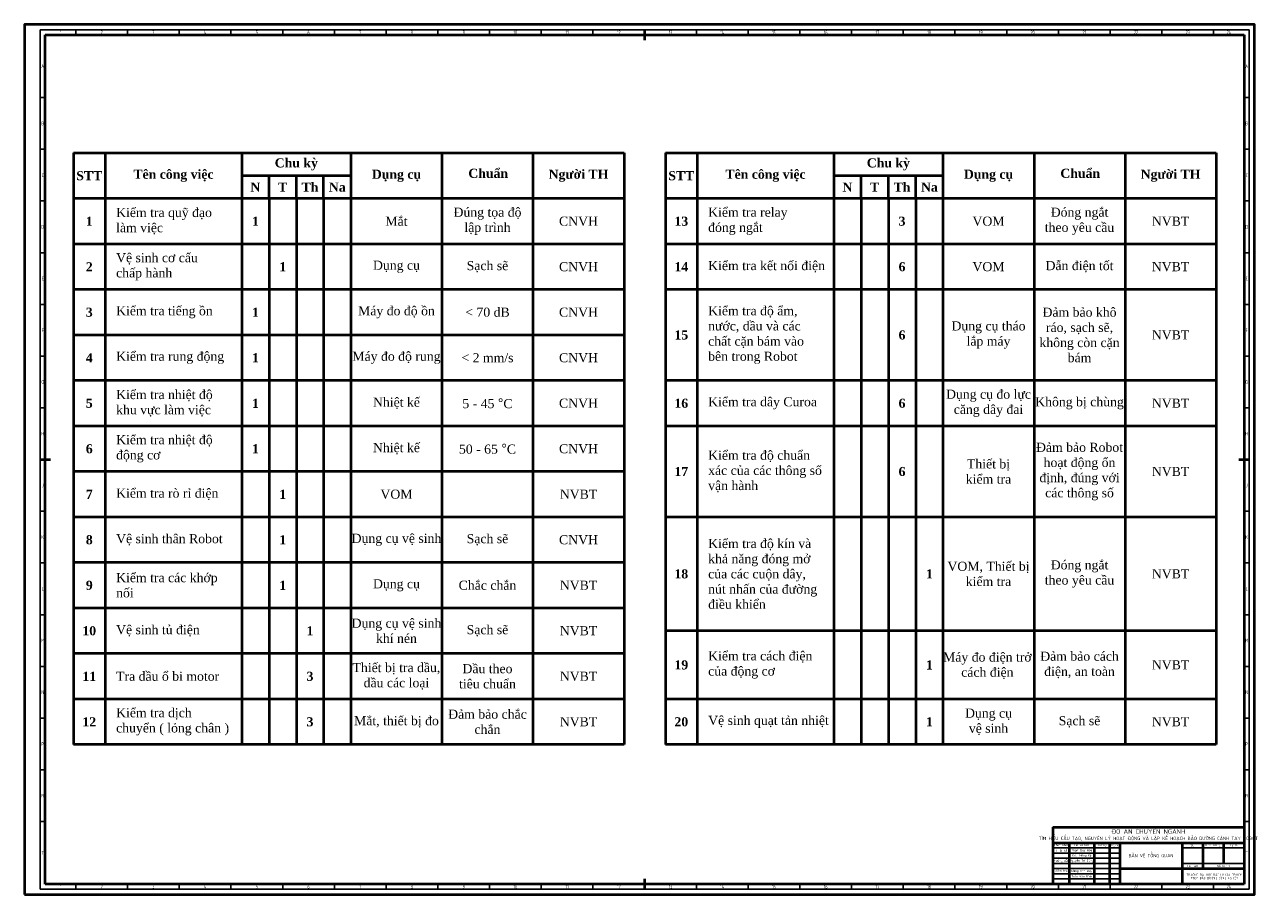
# Model space of a CAD drawing. Header units: millimetres. Extents: x -419 to 9215, y 1224 to 3301.
# Drawn here: x 8026 to 9215, y 1224 to 2065 of the extents above; entities that cross this region are included whole.
import ezdxf

# ---------------------------------------------------------------- set-up
doc = ezdxf.new("R2010")
doc.units = ezdxf.units.MM
for name, color, linetype, lineweight in [('0.7mm', 7, 'Continuous', 70), ('Chu', 241, 'Continuous', 35), ('d', 7, 'Continuous', 35), ('Net 0.35', 20, 'Continuous', 35), ('Net 0.7', 7, 'Continuous', 70)]:
    doc.layers.add(name, color=color, linetype=linetype, lineweight=lineweight)
doc.styles.add('SLDTEXTSTYLE1', font='TXT', dxfattribs={"width": 0.7})
doc.styles.get("Standard").update_dxf_attribs({"font": 'arial.ttf'})

msp = doc.modelspace()

# ---------------------------------------------------------------- linework, layer by layer
at = {"layer": '0.7mm'}
for p, q in [((8073.4, 1941.1), (8073.4, 1369.1)), ((8073.4, 1941.1), (8073.4, 1897.1)), ((8073.4, 1941.1), (8553, 1941.1)), ((8104.2, 1941.1), (8104.2, 1369.1)), ((8236.2, 1941.1), (8236.2, 1369.1)), ((8341.8, 1941.1), (8341.8, 1369.1)), ((8341.8, 1941.1), (8429.8, 1941.1)), ((8429.8, 1941.1), (8429.8, 1369.1)), ((8429.8, 1941.1), (8517.8, 1941.1)), ((8517.8, 1941.1), (8517.8, 1369.1)), ((8517.8, 1941.1), (8605.8, 1941.1)), ((8605.8, 1941.1), (8605.8, 1369.1)), ((8645.8, 1941.1), (8645.8, 1369.1)), ((8645.8, 1941.1), (8645.8, 1897.1)), ((8645.8, 1941.1), (9125.4, 1941.1)), ((8676.6, 1941.1), (8676.6, 1369.1)), ((8808.6, 1941.1), (8808.6, 1369.1)), ((8914.2, 1941.1), (8914.2, 1369.1)), ((8914.2, 1941.1), (9002.2, 1941.1)), ((9002.2, 1941.1), (9002.2, 1369.1)), ((9002.2, 1941.1), (9090.2, 1941.1)), ((9090.2, 1941.1), (9090.2, 1369.1)), ((9090.2, 1941.1), (9178.2, 1941.1)), ((9178.2, 1941.1), (9178.2, 1369.1)), ((8341.8, 1919.1), (8236.2, 1919.1)), ((8262.6, 1897.1), (8262.6, 1919.1)), ((8289, 1897.1), (8289, 1919.1)), ((8315.4, 1897.1), (8315.4, 1919.1)), ((8914.2, 1919.1), (8808.6, 1919.1)), ((8835, 1897.1), (8835, 1919.1)), ((8861.4, 1897.1), (8861.4, 1919.1)), ((8887.8, 1897.1), (8887.8, 1919.1)), ((8605.8, 1897.1), (8073.4, 1897.1)), ((8262.6, 1897.1), (8262.6, 1369.1)), ((8289, 1897.1), (8289, 1369.1)), ((8315.4, 1897.1), (8315.4, 1369.1)), ((9178.2, 1897.1), (8645.8, 1897.1)), ((8835, 1897.1), (8835, 1369.1)), ((8861.4, 1897.1), (8861.4, 1369.1)), ((8887.8, 1897.1), (8887.8, 1369.1)), ((8605.8, 1853.1), (8073.4, 1853.1)), ((9178.2, 1853.1), (8645.8, 1853.1)), ((8605.8, 1809.1), (8073.4, 1809.1)), ((9178.2, 1809.1), (8645.8, 1809.1)), ((8605.8, 1765.1), (8073.4, 1765.1)), ((8605.8, 1721.1), (8073.4, 1721.1)), ((9178.2, 1721.1), (8645.8, 1721.1)), ((8605.8, 1677.1), (8073.4, 1677.1)), ((9178.2, 1677.1), (8645.8, 1677.1)), ((8605.8, 1633.1), (8073.4, 1633.1)), ((8605.8, 1589.1), (8073.4, 1589.1)), ((9178.2, 1589.1), (8645.8, 1589.1)), ((8605.8, 1545.1), (8073.4, 1545.1)), ((8605.8, 1501.1), (8073.4, 1501.1)), ((9178.2, 1479.1), (8645.8, 1479.1)), ((8605.8, 1457.1), (8073.4, 1457.1)), ((8605.8, 1413.1), (8073.4, 1413.1)), ((9178.2, 1413.1), (8645.8, 1413.1)), ((8605.8, 1369.1), (8073.4, 1369.1)), ((9178.2, 1369.1), (8645.8, 1369.1)), ((9020.3, 1289.2), (9205.3, 1289.2))]:
    msp.add_line(p, q, dxfattribs=at)
at = {"layer": 'd'}
msp.add_line((9205.3, 1234.2), (9205.3, 1346.2), dxfattribs=at)
at = {"layer": 'Net 0.35', "linetype": 'Continuous', "lineweight": 35}
for p, q in [((8041.3, 1229.2), (8041.3, 2060.2)), ((8041.3, 2060.2), (9210.3, 2060.2)), ((8075.8, 2060.2), (8075.8, 2055.2)), ((8125.8, 2060.2), (8125.8, 2055.2)), ((8175.8, 2060.2), (8175.8, 2055.2)), ((8225.8, 2060.2), (8225.8, 2055.2)), ((8275.8, 2060.2), (8275.8, 2055.2)), ((8325.8, 2060.2), (8325.8, 2055.2)), ((8375.8, 2060.2), (8375.8, 2055.2)), ((8425.8, 2060.2), (8425.8, 2055.2)), ((8475.8, 2060.2), (8475.8, 2055.2)), ((8525.8, 2060.2), (8525.8, 2055.2)), ((8575.8, 2060.2), (8575.8, 2055.2)), ((8675.8, 2060.2), (8675.8, 2055.2)), ((8725.8, 2060.2), (8725.8, 2055.2)), ((8775.8, 2060.2), (8775.8, 2055.2)), ((8825.8, 2060.2), (8825.8, 2055.2)), ((8875.8, 2060.2), (8875.8, 2055.2)), ((8925.8, 2060.2), (8925.8, 2055.2)), ((8975.8, 2060.2), (8975.8, 2055.2)), ((9025.8, 2060.2), (9025.8, 2055.2)), ((9075.8, 2060.2), (9075.8, 2055.2)), ((9125.8, 2060.2), (9125.8, 2055.2)), ((9175.8, 2060.2), (9175.8, 2055.2)), ((9210.3, 2060.2), (9210.3, 1229.2)), ((8046.3, 1994.7), (8041.3, 1994.7)), ((9210.3, 1994.7), (9205.3, 1994.7)), ((8046.3, 1944.7), (8041.3, 1944.7)), ((9210.3, 1944.7), (9205.3, 1944.7)), ((8046.3, 1894.7), (8041.3, 1894.7)), ((9210.3, 1894.7), (9205.3, 1894.7)), ((8046.3, 1844.7), (8041.3, 1844.7)), ((9210.3, 1844.7), (9205.3, 1844.7)), ((8046.3, 1794.7), (8041.3, 1794.7)), ((9210.3, 1794.7), (9205.3, 1794.7)), ((8046.3, 1744.7), (8041.3, 1744.7)), ((9210.3, 1744.7), (9205.3, 1744.7)), ((8046.3, 1694.7), (8041.3, 1694.7)), ((9210.3, 1694.7), (9205.3, 1694.7)), ((8046.3, 1594.7), (8041.3, 1594.7)), ((9210.3, 1594.7), (9205.3, 1594.7)), ((8046.3, 1544.7), (8041.3, 1544.7)), ((9210.3, 1544.7), (9205.3, 1544.7)), ((8046.3, 1494.7), (8041.3, 1494.7)), ((9210.3, 1494.7), (9205.3, 1494.7)), ((8046.3, 1444.7), (8041.3, 1444.7)), ((9210.3, 1444.7), (9205.3, 1444.7)), ((8046.3, 1394.7), (8041.3, 1394.7)), ((9210.3, 1394.7), (9205.3, 1394.7)), ((8046.3, 1344.7), (8041.3, 1344.7)), ((9210.3, 1344.7), (9205.3, 1344.7)), ((8046.3, 1294.7), (8041.3, 1294.7)), ((9210.3, 1294.7), (9205.3, 1294.7)), ((9210.3, 1229.2), (8041.3, 1229.2)), ((8075.8, 1234.2), (8075.8, 1229.2)), ((8125.8, 1234.2), (8125.8, 1229.2)), ((8175.8, 1234.2), (8175.8, 1229.2)), ((8225.8, 1234.2), (8225.8, 1229.2)), ((8275.8, 1234.2), (8275.8, 1229.2)), ((8325.8, 1234.2), (8325.8, 1229.2)), ((8375.8, 1234.2), (8375.8, 1229.2)), ((8425.8, 1234.2), (8425.8, 1229.2)), ((8475.8, 1234.2), (8475.8, 1229.2)), ((8525.8, 1234.2), (8525.8, 1229.2)), ((8575.8, 1234.2), (8575.8, 1229.2)), ((8675.8, 1234.2), (8675.8, 1229.2)), ((8725.8, 1234.2), (8725.8, 1229.2)), ((8775.8, 1234.2), (8775.8, 1229.2)), ((8825.8, 1234.2), (8825.8, 1229.2)), ((8875.8, 1234.2), (8875.8, 1229.2)), ((8925.8, 1234.2), (8925.8, 1229.2)), ((8975.8, 1234.2), (8975.8, 1229.2)), ((9025.8, 1234.2), (9025.8, 1229.2)), ((9075.8, 1234.2), (9075.8, 1229.2)), ((9125.8, 1234.2), (9125.8, 1229.2)), ((9175.8, 1234.2), (9175.8, 1229.2))]:
    msp.add_line(p, q, dxfattribs=at)
at = {"layer": 'Net 0.35'}
for p, q in [((9020.3, 1269.2), (9085.3, 1269.2)), ((9020.3, 1264.2), (9085.3, 1264.2)), ((9145.3, 1269.2), (9205.3, 1269.2)), ((9020.3, 1259.2), (9085.3, 1259.2)), ((9020.3, 1254.2), (9085.3, 1254.2)), ((9085.3, 1249.2), (9020.3, 1249.2)), ((9145.3, 1254.2), (9205.3, 1254.2)), ((9020.3, 1244.2), (9085.3, 1244.2)), ((9020.3, 1239.2), (9085.3, 1239.2))]:
    msp.add_line(p, q, dxfattribs=at)
at = {"layer": 'Net 0.7', "linetype": 'Continuous', "lineweight": 70}
for p, q in [((8625.8, 2050.2), (8625.8, 2060.2)), ((8046.3, 1234.2), (8046.3, 2055.2)), ((8046.3, 2055.2), (9205.3, 2055.2)), ((9205.3, 2055.2), (9205.3, 1234.2)), ((8041.3, 1644.7), (8051.3, 1644.7)), ((9200.3, 1644.7), (9210.3, 1644.7)), ((8625.8, 1229.2), (8625.8, 1239.2)), ((9205.3, 1234.2), (8046.3, 1234.2))]:
    msp.add_line(p, q, dxfattribs=at)
at = {"layer": 'Net 0.7'}
for p, q in [((9020.3, 1289.2), (9020.3, 1234.2)), ((9020.3, 1274.2), (9205.3, 1274.2)), ((9036.3, 1274.2), (9036.3, 1234.2)), ((9060.3, 1274.2), (9060.3, 1234.2)), ((9075.3, 1274.2), (9075.3, 1234.2)), ((9085.3, 1274.2), (9085.3, 1234.2)), ((9145.3, 1274.2), (9145.3, 1234.2)), ((9165.3, 1274.2), (9165.3, 1249.2)), ((9185.3, 1274.2), (9185.3, 1254.2)), ((9085.3, 1249.2), (9205.3, 1249.2))]:
    msp.add_line(p, q, dxfattribs=at)
msp.add_lwpolyline([(8026.3, 1224.2), (9215.3, 1224.2), (9215.3, 2065.2), (8026.3, 2065.2)], close=True, dxfattribs=at)

# ---------------------------------------------------------------- texts
at = {"layer": '0.7mm', "char_height": 8.8, "attachment_point": 5}
for s, insert in [('{\\fTimes New Roman|b1|i0|c0|p18;Chu kỳ}', (8289, 1930.1)), ('{\\fTimes New Roman|b1|i0|c0|p18;Chuẩn}', (8474.5, 1921.4)), ('{\\fTimes New Roman|b1|i0|c0|p18;Chu kỳ}', (8861.4, 1930.1)), ('{\\fTimes New Roman|b1|i0|c0|p18;Chuẩn}', (9046.9, 1921.4)), ('{\\fTimes New Roman|b1|i0|c0|p18;STT}', (8088.8, 1919.1)), ('{\\fTimes New Roman|b1|i0|c0|p18;Tên công việc}', (8170.2, 1919.1)), ('{\\fTimes New Roman|b1|i0|c0|p18;Dụng cụ}', (8385.8, 1919.1)), ('{\\fTimes New Roman|b1|i0|c0|p18;Người TH}', (8561.8, 1919.1)), ('{\\fTimes New Roman|b1|i0|c0|p18;STT}', (8661.2, 1919.1)), ('{\\fTimes New Roman|b1|i0|c0|p18;Tên công việc}', (8742.6, 1919.1)), ('{\\fTimes New Roman|b1|i0|c0|p18;Dụng cụ}', (8958.2, 1919.1)), ('{\\fTimes New Roman|b1|i0|c0|p18;Người TH}', (9134.2, 1919.1)), ('{\\fTimes New Roman|b1|i0|c0|p18;N}', (8249.4, 1908.1)), ('{\\fTimes New Roman|b1|i0|c0|p18;T}', (8275.8, 1908.1)), ('{\\fTimes New Roman|b1|i0|c0|p18;Th}', (8302.2, 1908.1)), ('{\\fTimes New Roman|b1|i0|c0|p18;Na}', (8328.6, 1908.1)), ('{\\fTimes New Roman|b1|i0|c0|p18;N}', (8821.8, 1908.1)), ('{\\fTimes New Roman|b1|i0|c0|p18;T}', (8848.2, 1908.1)), ('{\\fTimes New Roman|b1|i0|c0|p18;Th}', (8874.6, 1908.1)), ('{\\fTimes New Roman|b1|i0|c0|p18;Na}', (8901, 1908.1)), ('{\\fTimes New Roman|b1|i0|c0|p18;1}', (8088.8, 1875.1)), ('\\pxql;{\\fTimes New Roman|b0|i0|c0|p18;Kiểm tra quỹ đạo làm việc}', (8170.2, 1875.1)), ('{\\fTimes New Roman|b1|i0|c0|p18;1}', (8249.4, 1875.1)), ('{\\fTimes New Roman|b0|i0|c0|p18;Mắt}', (8385.8, 1875.1)), ('{\\fTimes New Roman|b0|i0|c0|p18;Đúng tọa độ\\Plập trình}', (8473.8, 1875.1)), ('{\\fTimes New Roman|b0|i0|c0|p18;CNVH}', (8561.8, 1875.1)), ('{\\fTimes New Roman|b1|i0|c0|p18;13}', (8661.2, 1875.1)), ('\\pxql;{\\fTimes New Roman|b0|i0|c0|p18;Kiểm tra relay \\Pđóng ngắt}', (8742.6, 1875.1)), ('{\\fTimes New Roman|b1|i0|c0|p18;3}', (8874.6, 1875.1)), ('{\\fTimes New Roman|b0|i0|c0|p18;VOM}', (8958.2, 1875.1)), ('{\\fTimes New Roman|b0|i0|c0|p18;Đóng ngắt\\Ptheo yêu cầu}', (9046.2, 1875.1)), ('{\\fTimes New Roman|b0|i0|c0|p18;NVBT}', (9134.2, 1875.1)), ('\\pxql;{\\fTimes New Roman|b0|i0|c0|p18;Vệ sinh cơ cấu \\Pchấp hành}', (8170.2, 1831.1)), ('{\\fTimes New Roman|b1|i0|c0|p18;2}', (8088.8, 1831.1)), ('{\\fTimes New Roman|b1|i0|c0|p18;1}', (8275.8, 1831.1)), ('{\\fTimes New Roman|b0|i0|c0|p18;Dụng cụ}', (8385.8, 1831.1)), ('{\\fTimes New Roman|b0|i0|c0|p18;Sạch sẽ}', (8473.8, 1831.1)), ('{\\fTimes New Roman|b0|i0|c0|p18;CNVH}', (8561.8, 1831.1)), ('{\\fTimes New Roman|b1|i0|c0|p18;14}', (8661.2, 1831.1)), ('\\pxql;{\\fTimes New Roman|b0|i0|c0|p18;Kiểm tra kết nối điện}', (8742.6, 1831.1)), ('{\\fTimes New Roman|b1|i0|c0|p18;6}', (8874.6, 1831.1)), ('{\\fTimes New Roman|b0|i0|c0|p18;VOM}', (8958.2, 1831.1)), ('{\\fTimes New Roman|b0|i0|c0|p18;Dẫn điện tốt}', (9046.2, 1831.1)), ('{\\fTimes New Roman|b0|i0|c0|p18;NVBT}', (9134.2, 1831.1)), ('{\\fTimes New Roman|b1|i0|c0|p18;3}', (8088.8, 1787.1)), ('\\pxql;{\\fTimes New Roman|b0|i0|c0|p18;Kiểm tra tiếng ồn}', (8170.2, 1787.1)), ('{\\fTimes New Roman|b1|i0|c0|p18;1}', (8249.4, 1787.1)), ('{\\fTimes New Roman|b0|i0|c0|p18;Máy đo độ ồn}', (8385.8, 1787.1)), ('{\\fTimes New Roman|b0|i0|c0|p18;< 70 dB}', (8473.8, 1787.1)), ('{\\fTimes New Roman|b0|i0|c0|p18;CNVH}', (8561.8, 1787.1)), ('\\pxql;{\\fTimes New Roman|b0|i0|c0|p18;Kiểm tra độ ẩm, nước, dầu và các chất cặn bám vào bên trong Robot}', (8742.6, 1765.1)), ('{\\fTimes New Roman|b0|i0|c0|p18;Đảm bảo khô\\Práo, sạch sẽ,\\Pkhông còn cặn\\Pbám}', (9046.2, 1765.1)), ('{\\fTimes New Roman|b0|i0|c0|p18;Dụng cụ tháo\\Plắp máy}', (8958.2, 1765.1)), ('{\\fTimes New Roman|b1|i0|c0|p18;15}', (8661.2, 1765.1)), ('{\\fTimes New Roman|b1|i0|c0|p18;6}', (8874.6, 1765.1)), ('{\\fTimes New Roman|b0|i0|c0|p18;NVBT}', (9134.2, 1765.1)), ('\\pxql;{\\fTimes New Roman|b0|i0|c0|p18;Kiểm tra rung động}', (8170.2, 1743.1)), ('{\\fTimes New Roman|b0|i0|c0|p18;Máy đo độ rung}', (8385.8, 1743.1)), ('{\\fTimes New Roman|b1|i0|c0|p18;4}', (8088.8, 1743.1)), ('{\\fTimes New Roman|b1|i0|c0|p18;1}', (8249.4, 1743.1)), ('{\\fTimes New Roman|b0|i0|c0|p18;< 2 mm/s}', (8473.8, 1743.1)), ('{\\fTimes New Roman|b0|i0|c0|p18;CNVH}', (8561.8, 1743.1)), ('\\pxql;{\\fTimes New Roman|b0|i0|c0|p18;Kiểm tra nhiệt độ\\Pkhu vực làm việc}', (8170.2, 1699.1)), ('{\\fTimes New Roman|b0|i0|c0|p18;Dụng cụ đo lực\\Pcăng dây đai}', (8958.2, 1699.1)), ('{\\fTimes New Roman|b1|i0|c0|p18;5}', (8088.8, 1699.1)), ('{\\fTimes New Roman|b1|i0|c0|p18;1}', (8249.4, 1699.1)), ('{\\fTimes New Roman|b0|i0|c0|p18;Nhiệt kế}', (8385.8, 1699.1)), ('{\\fTimes New Roman|b0|i0|c0|p18;5 - 45 \\fArial|b0|i0|c0|p34;\\H1.08333x;°\\fTimes New Roman|b0|i0|c0|p18;\\H0.92308x;C}', (8473.8, 1699.1)), ('{\\fTimes New Roman|b0|i0|c0|p18;CNVH}', (8561.8, 1699.1)), ('{\\fTimes New Roman|b1|i0|c0|p18;16}', (8661.2, 1699.1)), ('\\pxql;{\\fTimes New Roman|b0|i0|c0|p18;Kiểm tra dây Curoa}', (8742.6, 1699.1)), ('{\\fTimes New Roman|b1|i0|c0|p18;6}', (8874.6, 1699.1)), ('{\\fTimes New Roman|b0|i0|c0|p18;Không bị chùng}', (9046.2, 1699.1)), ('{\\fTimes New Roman|b0|i0|c0|p18;NVBT}', (9134.2, 1699.1)), ('\\pxql;{\\fTimes New Roman|b0|i0|c0|p18;Kiểm tra nhiệt độ\\Pđộng cơ}', (8170.2, 1655.1)), ('{\\fTimes New Roman|b1|i0|c0|p18;6}', (8088.8, 1655.1)), ('{\\fTimes New Roman|b1|i0|c0|p18;1}', (8249.4, 1655.1)), ('{\\fTimes New Roman|b0|i0|c0|p18;Nhiệt kế}', (8385.8, 1655.1)), ('{\\fTimes New Roman|b0|i0|c0|p18;50 - 65 \\fArial|b0|i0|c0|p34;\\H1.08333x;°\\fTimes New Roman|b0|i0|c0|p18;\\H0.92308x;C}', (8473.8, 1655.1)), ('{\\fTimes New Roman|b0|i0|c0|p18;CNVH}', (8561.8, 1655.1)), ('\\pxql;{\\fTimes New Roman|b0|i0|c0|p18;Kiểm tra độ chuẩn xác của các thông số vận hành}', (8742.6, 1633.1)), ('{\\fTimes New Roman|b0|i0|c0|p18;Đảm bảo Robot\\Phoạt động ổn\\Pđịnh, đúng với\\Pcác thông số}', (9046.2, 1633.1)), ('{\\fTimes New Roman|b0|i0|c0|p18;Thiết bị \\Pkiểm tra}', (8958.2, 1633.1)), ('{\\fTimes New Roman|b1|i0|c0|p18;17}', (8661.2, 1633.1)), ('{\\fTimes New Roman|b1|i0|c0|p18;6}', (8874.6, 1633.1)), ('{\\fTimes New Roman|b0|i0|c0|p18;NVBT}', (9134.2, 1633.1)), ('\\pxql;{\\fTimes New Roman|b0|i0|c0|p18;Kiểm tra rò rỉ điện}', (8170.2, 1611.1)), ('{\\fTimes New Roman|b1|i0|c0|p18;7}', (8088.8, 1611.1)), ('{\\fTimes New Roman|b1|i0|c0|p18;1}', (8275.8, 1611.1)), ('{\\fTimes New Roman|b0|i0|c0|p18;VOM}', (8385.8, 1611.1)), ('{\\fTimes New Roman|b0|i0|c0|p18;NVBT}', (8561.8, 1611.1)), ('{\\fTimes New Roman|b1|i0|c0|p18;8}', (8088.8, 1567.1)), ('\\pxql;{\\fTimes New Roman|b0|i0|c0|p18;Vệ sinh thân Robot}', (8170.2, 1567.1)), ('{\\fTimes New Roman|b1|i0|c0|p18;1}', (8275.8, 1567.1)), ('{\\fTimes New Roman|b0|i0|c0|p18;Dụng cụ vệ sinh}', (8385.8, 1567.1)), ('{\\fTimes New Roman|b0|i0|c0|p18;Sạch sẽ}', (8473.8, 1567.1)), ('{\\fTimes New Roman|b0|i0|c0|p18;CNVH}', (8561.8, 1567.1)), ('\\pxql;{\\fTimes New Roman|b0|i0|c0|p18;Kiểm tra độ kín và khả năng đóng mở của các cuộn dây, nút nhấn của đường điều khiển}', (8742.6, 1534.1)), ('{\\fTimes New Roman|b0|i0|c0|p18;VOM, Thiết bị \\Pkiểm tra}', (8958.2, 1534.1)), ('{\\fTimes New Roman|b0|i0|c0|p18;Đóng ngắt\\Ptheo yêu cầu}', (9046.2, 1534.1)), ('\\pxql;{\\fTimes New Roman|b0|i0|c0|p18;Kiểm tra các khớp nối}', (8170.2, 1523.1)), ('{\\fTimes New Roman|b1|i0|c0|p18;18}', (8661.2, 1534.1)), ('{\\fTimes New Roman|b1|i0|c0|p18;1}', (8901, 1534.1)), ('{\\fTimes New Roman|b0|i0|c0|p18;NVBT}', (9134.2, 1534.1)), ('{\\fTimes New Roman|b1|i0|c0|p18;9}', (8088.8, 1523.1)), ('{\\fTimes New Roman|b1|i0|c0|p18;1}', (8275.8, 1523.1)), ('{\\fTimes New Roman|b0|i0|c0|p18;Dụng cụ}', (8385.8, 1523.1)), ('{\\fTimes New Roman|b0|i0|c0|p18;Chắc chắn}', (8473.8, 1523.1)), ('{\\fTimes New Roman|b0|i0|c0|p18;NVBT}', (8561.8, 1523.1)), ('{\\fTimes New Roman|b0|i0|c0|p18;Dụng cụ vệ sinh\\Pkhí nén}', (8385.8, 1479.1)), ('{\\fTimes New Roman|b1|i0|c0|p18;10}', (8088.8, 1479.1)), ('\\pxql;{\\fTimes New Roman|b0|i0|c0|p18;Vệ sinh tủ điện}', (8170.2, 1479.1)), ('{\\fTimes New Roman|b1|i0|c0|p18;1}', (8302.2, 1479.1)), ('{\\fTimes New Roman|b0|i0|c0|p18;Sạch sẽ}', (8473.8, 1479.1)), ('{\\fTimes New Roman|b0|i0|c0|p18;NVBT}', (8561.8, 1479.1)), ('{\\fTimes New Roman|b1|i0|c0|p18;19}', (8661.2, 1446.1)), ('\\pxql;{\\fTimes New Roman|b0|i0|c0|p18;Kiểm tra cách điện của động cơ}', (8742.6, 1446.1)), ('{\\fTimes New Roman|b0|i0|c0|p18;Máy đo điện trở\\Pcách điện}', (8957.1, 1445.3)), ('{\\fTimes New Roman|b0|i0|c0|p18;Đảm bảo cách\\Pđiện, an toàn}', (9046.2, 1446.1)), ('{\\fTimes New Roman|b1|i0|c0|p18;11}', (8088.8, 1435.1)), ('\\pxql;{\\fTimes New Roman|b0|i0|c0|p18;Tra dầu ổ bi motor}', (8170.2, 1435.1)), ('{\\fTimes New Roman|b1|i0|c0|p18;3}', (8302.2, 1435.1)), ('{\\fTimes New Roman|b0|i0|c0|p18;Thiết bị tra dầu,\\Pdầu các loại}', (8385.8, 1435.1)), ('{\\fTimes New Roman|b0|i0|c0|p18;Dầu theo \\Ptiêu chuẩn}', (8473.8, 1435.1)), ('{\\fTimes New Roman|b0|i0|c0|p18;NVBT}', (8561.8, 1435.1)), ('{\\fTimes New Roman|b1|i0|c0|p18;1}', (8901, 1446.1)), ('{\\fTimes New Roman|b0|i0|c0|p18;NVBT}', (9134.2, 1446.1)), ('\\pxql;{\\fTimes New Roman|b0|i0|c0|p18;Kiểm tra dịch chuyển ( lỏng chân )}', (8170.2, 1391.1)), ('{\\fTimes New Roman|b0|i0|c0|p18;Đảm bảo chắc\\Pchắn}', (8473.8, 1391.1)), ('{\\fTimes New Roman|b0|i0|c0|p18;Dụng cụ \\Pvệ sinh}', (8958.2, 1391.1)), ('{\\fTimes New Roman|b1|i0|c0|p18;12}', (8088.8, 1391.1)), ('{\\fTimes New Roman|b1|i0|c0|p18;3}', (8302.2, 1391.1)), ('{\\fTimes New Roman|b0|i0|c0|p18;Mắt, thiết bị đo}', (8385.8, 1391.1)), ('{\\fTimes New Roman|b0|i0|c0|p18;NVBT}', (8561.8, 1391.1)), ('{\\fTimes New Roman|b1|i0|c0|p18;20}', (8661.2, 1391.1)), ('\\pxql;{\\fTimes New Roman|b0|i0|c0|p18;Vệ sinh quạt tản nhiệt}', (8742.6, 1391.1)), ('{\\fTimes New Roman|b1|i0|c0|p18;1}', (8901, 1391.1)), ('{\\fTimes New Roman|b0|i0|c0|p18;Sạch sẽ}', (9046.2, 1391.1)), ('{\\fTimes New Roman|b0|i0|c0|p18;NVBT}', (9134.2, 1391.1))]:
    msp.add_mtext_dynamic_manual_height_columns(s, width=110.885, gutter_width=17.6, heights=[0], dxfattribs=dict(at, insert=insert))
at = {"layer": 'Chu', "char_height": 3.5, "attachment_point": 5, "style": 'SLDTEXTSTYLE1'}
for s, insert in [('{\\fTCVN 7284|b0|i0|c0|p34;1}', (8061, 2057.7)), ('{\\fTCVN 7284|b0|i0|c0|p34;2}', (8100.8, 2057.7)), ('{\\fTCVN 7284|b0|i0|c0|p34;3}', (8150.8, 2057.7)), ('{\\fTCVN 7284|b0|i0|c0|p34;4}', (8200.8, 2057.7)), ('{\\fTCVN 7284|b0|i0|c0|p34;5}', (8250.8, 2057.7)), ('{\\fTCVN 7284|b0|i0|c0|p34;6}', (8300.8, 2057.7)), ('{\\fTCVN 7284|b0|i0|c0|p34;7}', (8350.8, 2057.7)), ('{\\fTCVN 7284|b0|i0|c0|p34;8}', (8400.8, 2057.7)), ('{\\fTCVN 7284|b0|i0|c0|p34;9}', (8450.8, 2057.7)), ('{\\fTCVN 7284|b0|i0|c0|p34;10}', (8500.8, 2057.7)), ('{\\fTCVN 7284|b0|i0|c0|p34;11}', (8550.8, 2057.7)), ('{\\fTCVN 7284|b0|i0|c0|p34;12}', (8600.8, 2057.7)), ('{\\fTCVN 7284|b0|i0|c0|p34;13}', (8650.8, 2057.7)), ('{\\fTCVN 7284|b0|i0|c0|p34;14}', (8700.8, 2057.7)), ('{\\fTCVN 7284|b0|i0|c0|p34;15}', (8750.8, 2057.7)), ('{\\fTCVN 7284|b0|i0|c0|p34;16}', (8800.8, 2057.7)), ('{\\fTCVN 7284|b0|i0|c0|p34;17}', (8850.8, 2057.7)), ('{\\fTCVN 7284|b0|i0|c0|p34;18}', (8900.8, 2057.7)), ('{\\fTCVN 7284|b0|i0|c0|p34;19}', (8950.8, 2057.7)), ('{\\fTCVN 7284|b0|i0|c0|p34;20}', (9000.8, 2057.7)), ('{\\fTCVN 7284|b0|i0|c0|p34;21}', (9050.8, 2057.7)), ('{\\fTCVN 7284|b0|i0|c0|p34;22}', (9100.8, 2057.7)), ('{\\fTCVN 7284|b0|i0|c0|p34;23}', (9150.8, 2057.7)), ('{\\fTCVN 7284|b0|i0|c0|p34;24}', (9190.5, 2057.7)), ('{\\fTCVN 7284|b0|i0|c0|p34;A}', (8043.8, 2025)), ('{\\fTCVN 7284|b0|i0|c0|p34;A}', (9207.8, 2025)), ('{\\fTCVN 7284|b0|i0|c0|p34;B}', (8043.8, 1969.7)), ('{\\fTCVN 7284|b0|i0|c0|p34;B}', (9207.8, 1969.7)), ('{\\fTCVN 7284|b0|i0|c0|p34;C}', (8043.8, 1919.7)), ('{\\fTCVN 7284|b0|i0|c0|p34;C}', (9207.8, 1919.7)), ('{\\fTCVN 7284|b0|i0|c0|p34;D}', (8043.8, 1869.7)), ('{\\fTCVN 7284|b0|i0|c0|p34;D}', (9207.8, 1869.7)), ('{\\fTCVN 7284|b0|i0|c0|p34;E}', (8043.8, 1819.7)), ('{\\fTCVN 7284|b0|i0|c0|p34;E}', (9207.8, 1819.7)), ('{\\fTCVN 7284|b0|i0|c0|p34;F}', (8043.8, 1769.7)), ('{\\fTCVN 7284|b0|i0|c0|p34;F}', (9207.8, 1769.7)), ('{\\fTCVN 7284|b0|i0|c0|p34;G}', (8043.8, 1719.7)), ('{\\fTCVN 7284|b0|i0|c0|p34;G}', (9207.8, 1719.7)), ('{\\fTCVN 7284|b0|i0|c0|p34;H}', (8043.8, 1669.7)), ('{\\fTCVN 7284|b0|i0|c0|p34;H}', (9207.8, 1669.7)), ('{\\fTCVN 7284|b0|i0|c0|p34;J}', (8043.8, 1619.7)), ('{\\fTCVN 7284|b0|i0|c0|p34;J}', (9207.8, 1619.7)), ('{\\fTCVN 7284|b0|i0|c0|p34;K}', (8043.8, 1569.7)), ('{\\fTCVN 7284|b0|i0|c0|p34;K}', (9207.8, 1569.7)), ('{\\fTCVN 7284|b0|i0|c0|p34;L}', (8043.8, 1519.7)), ('{\\fTCVN 7284|b0|i0|c0|p34;L}', (9207.8, 1519.7)), ('{\\fTCVN 7284|b0|i0|c0|p34;M}', (8043.8, 1469.7)), ('{\\fTCVN 7284|b0|i0|c0|p34;M}', (9207.8, 1469.7)), ('{\\fTCVN 7284|b0|i0|c0|p34;N}', (8043.8, 1419.7)), ('{\\fTCVN 7284|b0|i0|c0|p34;N}', (9207.8, 1419.7)), ('{\\fTCVN 7284|b0|i0|c0|p34;P}', (8043.8, 1369.7)), ('{\\fTCVN 7284|b0|i0|c0|p34;P}', (9207.8, 1369.7)), ('{\\fTCVN 7284|b0|i0|c0|p34;R}', (8043.8, 1319.7)), ('{\\fTCVN 7284|b0|i0|c0|p34;R}', (9207.8, 1319.7)), ('{\\fTCVN 7284|b0|i0|c0|p34;T}', (8043.8, 1264.5)), ('{\\fTCVN 7284|b0|i0|c0|p34;T}', (9207.8, 1264.5)), ('{\\fTCVN 7284|b0|i0|c0|p34;1}', (8061, 1231.7)), ('{\\fTCVN 7284|b0|i0|c0|p34;2}', (8100.8, 1231.7)), ('{\\fTCVN 7284|b0|i0|c0|p34;3}', (8150.8, 1231.7)), ('{\\fTCVN 7284|b0|i0|c0|p34;4}', (8200.8, 1231.7)), ('{\\fTCVN 7284|b0|i0|c0|p34;5}', (8250.8, 1231.7)), ('{\\fTCVN 7284|b0|i0|c0|p34;6}', (8300.8, 1231.7)), ('{\\fTCVN 7284|b0|i0|c0|p34;7}', (8350.8, 1231.7)), ('{\\fTCVN 7284|b0|i0|c0|p34;8}', (8400.8, 1231.7)), ('{\\fTCVN 7284|b0|i0|c0|p34;9}', (8450.8, 1231.7)), ('{\\fTCVN 7284|b0|i0|c0|p34;10}', (8500.8, 1231.7)), ('{\\fTCVN 7284|b0|i0|c0|p34;11}', (8550.8, 1231.7)), ('{\\fTCVN 7284|b0|i0|c0|p34;12}', (8600.8, 1231.7)), ('{\\fTCVN 7284|b0|i0|c0|p34;13}', (8650.8, 1231.7)), ('{\\fTCVN 7284|b0|i0|c0|p34;14}', (8700.8, 1231.7)), ('{\\fTCVN 7284|b0|i0|c0|p34;15}', (8750.8, 1231.7)), ('{\\fTCVN 7284|b0|i0|c0|p34;16}', (8800.8, 1231.7)), ('{\\fTCVN 7284|b0|i0|c0|p34;17}', (8850.8, 1231.7)), ('{\\fTCVN 7284|b0|i0|c0|p34;18}', (8900.8, 1231.7)), ('{\\fTCVN 7284|b0|i0|c0|p34;19}', (8950.8, 1231.7)), ('{\\fTCVN 7284|b0|i0|c0|p34;20}', (9000.8, 1231.7)), ('{\\fTCVN 7284|b0|i0|c0|p34;21}', (9050.8, 1231.7)), ('{\\fTCVN 7284|b0|i0|c0|p34;22}', (9100.8, 1231.7)), ('{\\fTCVN 7284|b0|i0|c0|p34;23}', (9150.8, 1231.7)), ('{\\fTCVN 7284|b0|i0|c0|p34;24}', (9190.5, 1231.7))]:
    msp.add_mtext(s, dxfattribs=dict(at, insert=insert))
at = {"layer": 'Chu'}
for s, width, insert, char_height, attachment_point in [('{\\fTCVN 7284|b0|i0|c0|p34;\\H1x;ĐỒ ÁN CHUYÊN NGÀNH\\P\\H0.71429x;TÌM HIỂU CẤU TẠO, NGUYÊN LÝ HOẠT ĐỘNG VÀ LẬP KẾ HOẠCH BẢO DƯỠNG CÁNH TAY ROBOT}', 184.106, (9112.8, 1281.7), 4.375, 5), ('{\\fTCVN 7284|b0|i0|c0|p34;Chức năng}', 18.938, (9028.7, 1271.6), 2, 5), ('\\pxqc;{\\fTCVN 7284|b0|i0|c0|p34;Họ và tên}', 45.233, (9048.3, 1271.7), 2, 5), ('\\pxqc;{\\fTCVN 7284|b0|i0|c0|p34;Chữ ký}', 18.938, (9067.8, 1271.7), 2, 5), ('\\pxqc;{\\fTCVN 7284|b0|i0|c0|p34;Ngày}', 18.938, (9080.3, 1271.7), 2, 5), ('\\pxqc;{\\fTCVN 7284|b0|i0|c0|p34;SL}', 45.233, (9155.3, 1271.7), 2, 5), ('\\pxqc;{\\fTCVN 7284|b0|i0|c0|p34;Khối lượng}', 45.233, (9175.3, 1271.7), 2, 5), ('\\pxqc;{\\fTCVN 7284|b0|i0|c0|p34;Tỷ lệ}', 45.233, (9195.3, 1271.7), 2, 5), ('\\pxqc;{\\fTCVN 7284|b0|i0|c0|p34;Thiết kế}', 18.938, (9028.7, 1266.6), 2, 5), ('\\pxqc;{\\fTCVN 7284|b0|i0|c0|p34;Phạm Duy Hòa}', 45.233, (9048.3, 1266.7), 2, 5), ('\\pxqc;{\\fTCVN 7284|b0|i0|c0|p34;Kiều Hồng Kỷ}', 45.233, (9048.3, 1261.7), 2, 5), ('{\\fTCVN 7284|b0|i0|c0|p34;BẢN VẼ TỔNG QUAN}', 51.346, (9115.3, 1261.7), 3, 5), ('\\pxqc;{\\fTCVN 7284|b0|i0|c0|p34;Hướng dẫn}', 18.938, (9028.7, 1256.6), 2, 5), ('\\pxqc;{\\fTCVN 7284|b0|i0|c0|p34;Kiểm tra}', 18.938, (9019.2, 1247.1), 2, 4), ('\\pxqc;{\\fTCVN 7284|b0|i0|c0|p34;Nguyễn Trí Dũng}', 45.233, (9048.3, 1256.7), 2, 5), ('\\pxqc;{\\fTCVN 7284|b0|i0|c0|p34;Tờ : A0}', 45.233, (9155.3, 1251.7), 2, 5), ('\\pxqc;{\\fTCVN 7284|b0|i0|c0|p34;Số tờ : 1}', 45.233, (9185.3, 1251.7), 2, 5), ('\\pxqc;{\\fTCVN 7284|b0|i0|c0|p34;Đặng Anh Duy}', 45.233, (9048.3, 1246.7), 2, 5), ('\\pxqc;{\\fTCVN 7284|b0|i0|c0|p34;Trần Văn Bình}', 45.233, (9048.3, 1241.7), 2, 5), ('{\\fTCVN 7284|b0|i0|c0|p34;TRƯỜNG ĐẠI HỌC BÁCH KHOA TP.HCM\\PTTĐT BẢO DƯỠNG CÔNG NGHIỆP}', 73.353, (9176.5, 1241.4), 2, 5)]:
    msp.add_mtext_dynamic_manual_height_columns(s, width=width, gutter_width=156.6, heights=[0], dxfattribs=dict(at, insert=insert, char_height=char_height, attachment_point=attachment_point))

doc.saveas('drawing.dxf')
